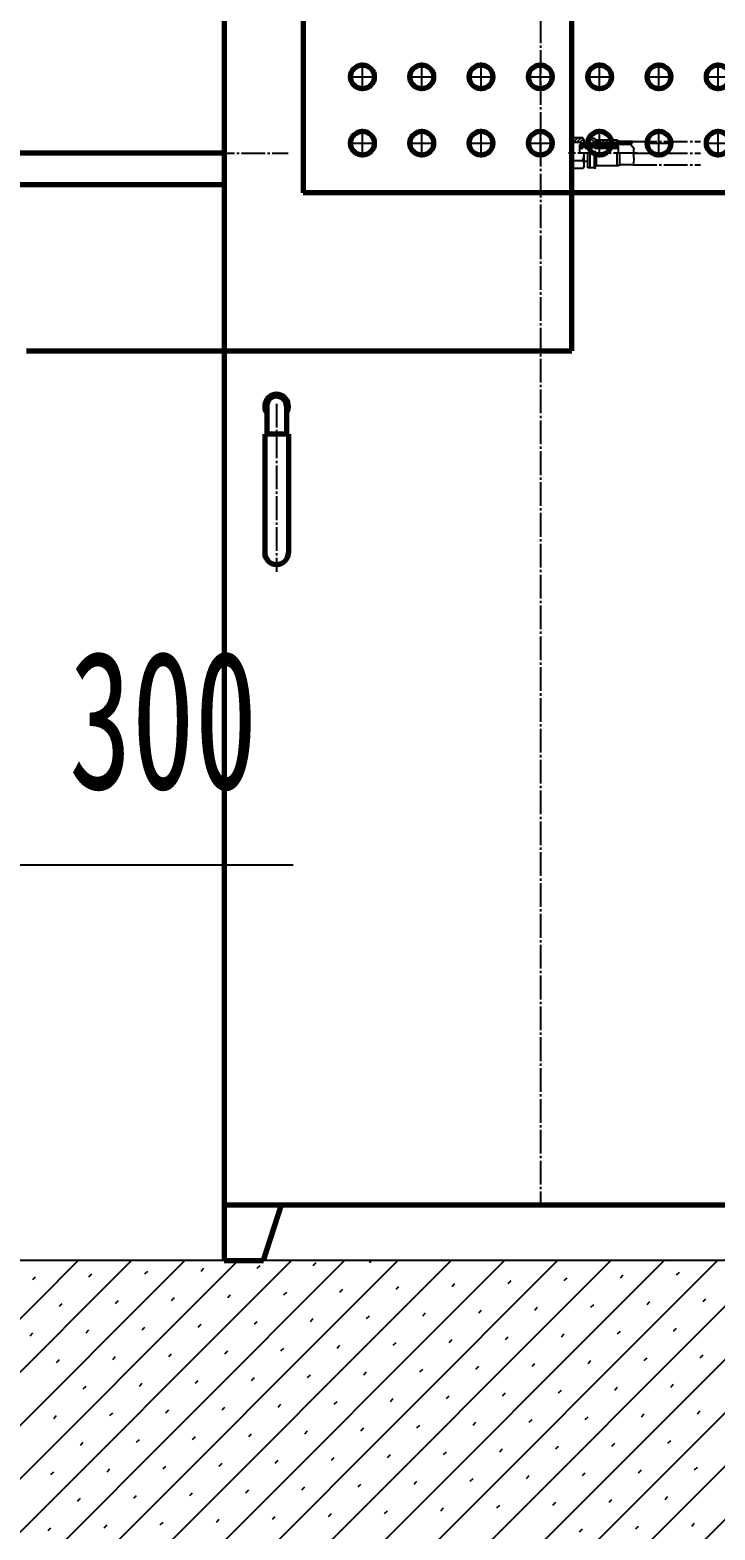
# Model space of a CAD drawing. Header units: millimetres. Extents: x -14850 to 14850, y -10500 to 10500.
# Drawn here: x -28 to 838, y 636 to 2532 of the extents above; entities that cross this region are included whole.
import ezdxf

# ---------------------------------------------------------------- set-up
doc = ezdxf.new("R2010")
doc.units = ezdxf.units.MM
doc.linetypes.add('EB_DASHDOT', pattern=[39, 30, -3, 3, -3])
doc.linetypes.add('EB_DASHDOTDOT', pattern=[45, 30, -3, 3, -3, 3, -3])
for name, color, linetype, lineweight in [('CAXA0', 7, 'Continuous', 70), ('CAXA1', 1, 'EB_DASHDOT', 25), ('CAXA3', 7, 'Continuous', 25), ('CAXA4', 3, 'Continuous', 25), ('CAXA5', 4, 'Continuous', 25)]:
    doc.layers.add(name, color=color, linetype=linetype, lineweight=lineweight)
doc.styles.add('标准', font='', dxfattribs={"width": 0.667})
doc.styles.get('标准').set_extended_font_data('NSimSun')
doc.dimstyles.new('标准', dxfattribs={"dimscale": 50, "dimtxt": 3.5, "dimasz": 3, "dimexe": 2, "dimexo": 0, "dimtad": 1, "dimdec": 1, "dimzin": 12, "dimdsep": 46, "dimtxsty": '标准', "dimcen": 0, "dimdle": 4, "dimaunit": 1, "dimazin": 2, "dimtfac": 1, "dimtdec": 3, "dimtmove": 0, "dimatfit": 3, "dimfxl": 0, "dimtolj": 1, "dimtzin": 0, "dimarcsym": 0})

# ---------------------------------------------------------------- blocks, each defined once
blk = doc.blocks.new('*D476')
at = {"layer": 'CAXA4', "linetype": 'Continuous', "lineweight": 25}
for points in [[(-11382.4, -1944.8), (-11232.4, -1963.6), (-11232.4, -1926.1)], [(1747.7, -1944.8), (1597.7, -1963.6), (1597.7, -1926.1)]]:
    blk.add_hatch(color=0, dxfattribs=at).paths.add_polyline_path(points, flags=0)
at = {"layer": 'CAXA4', "color": 0, "linetype": 'Continuous', "lineweight": 25}
for p, q in [((-11382.4, 2336.7), (-11382.4, -2044.8)), ((1747.7, 1536.7), (1747.7, -2044.8)), ((-11382.4, -1944.8), (1747.7, -1944.8))]:
    blk.add_line(p, q, dxfattribs=at)
at = {"layer": 'CAXA4', "color": 0, "linetype": 'Continuous', "lineweight": 25, "insert": (-5052.2, -1673.8), "char_height": 175, "attachment_point": 1, "style": '标准'}
blk.add_mtext('\\fNSimSun|b0|i0|p34;13130', dxfattribs=at)
blk = doc.blocks.new('CAXBLOCK466')
at = {"layer": 'CAXA0', "color": 0, "linetype": 'Continuous', "lineweight": 25}
for p, q in [((-807.4, -66.5), (235.8, 976.7)), ((-807.4, 0.8), (168.5, 976.7)), ((-807.4, 68.2), (101.1, 976.7)), ((-807.4, 135.5), (33.7, 976.7)), ((-205, 468.5), (303.2, 976.7)), ((-137.7, 468.5), (370.5, 976.7)), ((-70.3, 468.5), (437.9, 976.7)), ((-3, 468.5), (505.2, 976.7)), ((64.4, 468.5), (572.6, 976.7)), ((131.7, 468.5), (639.9, 976.7)), ((199.1, 468.5), (707.3, 976.7)), ((259.5, 966.7), (263.1, 970.3)), ((266.4, 468.5), (774.6, 976.7)), ((330.5, 970.3), (334.1, 973.9)), ((333.8, 468.5), (842, 976.7)), ((401.1, 468.5), (909.3, 976.7)), ((401.4, 973.9), (404.2, 976.7)), ((468.5, 468.5), (976.7, 976.7)), ((535.8, 468.5), (1044, 976.7)), ((603.2, 468.5), (1111.4, 976.7)), ((670.5, 468.5), (1178.7, 976.7)), ((-24.2, 952.4), (-20.7, 955.9)), ((46.7, 955.9), (50.3, 959.5)), ((117.6, 959.5), (121.2, 963.1)), ((188.6, 963.1), (192.2, 966.7)), ((577, 947.4), (580.6, 951)), ((647.9, 951), (651.5, 954.6)), ((718.9, 954.6), (722.5, 958.2)), ((789.8, 958.2), (793.4, 961.8)), ((151.3, 925.9), (154.9, 929.5)), ((222.3, 929.5), (225.9, 933)), ((293.2, 933), (296.8, 936.6)), ((364.1, 936.6), (367.7, 940.2)), ((435.1, 940.2), (438.7, 943.8)), ((506, 943.8), (509.6, 947.4)), ((9.4, 918.7), (13, 922.3)), ((80.4, 922.3), (84, 925.9)), ((539.7, 910.1), (543.3, 913.7)), ((610.7, 913.7), (614.2, 917.3)), ((681.6, 917.3), (685.2, 920.9)), ((752.5, 920.9), (756.1, 924.5)), ((823.5, 924.5), (827.1, 928.1)), ((114, 888.6), (117.6, 892.2)), ((185, 892.2), (188.6, 895.8)), ((255.9, 895.8), (259.5, 899.4)), ((326.9, 899.4), (330.5, 903)), ((397.8, 903), (401.4, 906.6)), ((468.8, 906.6), (472.4, 910.1)), ((-27.8, 881.4), (-24.2, 885)), ((43.1, 885), (46.7, 888.6)), ((431.5, 869.3), (435.1, 872.9)), ((502.4, 872.9), (506, 876.5)), ((573.4, 876.5), (577, 880.1)), ((644.3, 880.1), (647.9, 883.7)), ((715.3, 883.7), (718.9, 887.2)), ((786.2, 887.2), (789.8, 890.8)), ((76.8, 851.3), (80.4, 854.9)), ((147.7, 854.9), (151.3, 858.5)), ((218.7, 858.5), (222.3, 862.1)), ((289.6, 862.1), (293.2, 865.7)), ((360.6, 865.7), (364.1, 869.3)), ((749, 850), (752.5, 853.6)), ((819.9, 853.6), (823.5, 857.2)), ((5.8, 847.7), (9.4, 851.3)), ((394.2, 832), (397.8, 835.6)), ((465.2, 835.6), (468.8, 839.2)), ((536.1, 839.2), (539.7, 842.8)), ((607.1, 842.8), (610.7, 846.4)), ((678, 846.4), (681.6, 850)), ((39.5, 814.1), (43.1, 817.7)), ((110.5, 817.7), (114, 821.2)), ((181.4, 821.2), (185, 824.8)), ((252.3, 824.8), (255.9, 828.4)), ((323.3, 828.4), (326.9, 832)), ((711.7, 812.7), (715.3, 816.3)), ((782.6, 816.3), (786.2, 819.9)), ((357, 794.8), (360.6, 798.3)), ((427.9, 798.3), (431.5, 801.9)), ((498.9, 801.9), (502.4, 805.5)), ((569.8, 805.5), (573.4, 809.1)), ((640.7, 809.1), (644.3, 812.7)), ((2.2, 776.8), (5.8, 780.4)), ((73.2, 780.4), (76.8, 784)), ((144.1, 784), (147.7, 787.6)), ((215.1, 787.6), (218.7, 791.2)), ((286, 791.2), (289.6, 794.8)), ((674.4, 775.4), (678, 779)), ((745.4, 779), (749, 782.6)), ((816.3, 782.6), (819.9, 786.2)), ((319.7, 757.5), (323.3, 761.1)), ((390.6, 761.1), (394.2, 764.7)), ((461.6, 764.7), (465.2, 768.3)), ((532.5, 768.3), (536.1, 771.9)), ((603.5, 771.9), (607.1, 775.4)), ((35.9, 743.1), (39.5, 746.7)), ((106.9, 746.7), (110.5, 750.3)), ((177.8, 750.3), (181.4, 753.9)), ((248.8, 753.9), (252.3, 757.5)), ((637.1, 738.2), (640.7, 741.8)), ((708.1, 741.8), (711.7, 745.4)), ((779, 745.4), (782.6, 749)), ((282.4, 720.2), (286, 723.8)), ((353.4, 723.8), (357, 727.4)), ((424.3, 727.4), (427.9, 731)), ((495.3, 731), (498.9, 734.6)), ((566.2, 734.6), (569.8, 738.2)), ((-1.3, 705.8), (2.2, 709.4)), ((69.6, 709.4), (73.2, 713)), ((140.5, 713), (144.1, 716.6)), ((211.5, 716.6), (215.1, 720.2)), ((599.9, 700.9), (603.5, 704.5)), ((670.8, 704.5), (674.4, 708.1)), ((741.8, 708.1), (745.4, 711.7)), ((812.7, 711.7), (816.3, 715.3)), ((174.2, 679.4), (177.8, 682.9)), ((245.2, 682.9), (248.8, 686.5)), ((316.1, 686.5), (319.7, 690.1)), ((387, 690.1), (390.6, 693.7)), ((458, 693.7), (461.6, 697.3)), ((528.9, 697.3), (532.5, 700.9)), ((32.3, 672.2), (35.9, 675.8)), ((103.3, 675.8), (106.9, 679.4)), ((562.6, 663.6), (566.2, 667.2)), ((633.6, 667.2), (637.1, 670.8)), ((704.5, 670.8), (708.1, 674.4)), ((775.4, 674.4), (779, 678)), ((136.9, 642.1), (140.5, 645.7)), ((207.9, 645.7), (211.5, 649.3)), ((278.8, 649.3), (282.4, 652.9)), ((349.8, 652.9), (353.4, 656.5)), ((420.7, 656.5), (424.3, 660)), ((491.7, 660), (495.3, 663.6)), ((-4.9, 634.9), (-1.3, 638.5)), ((66, 638.5), (69.6, 642.1)), ((667.2, 633.6), (670.8, 637.1)), ((738.2, 637.1), (741.8, 640.7)), ((809.1, 640.7), (812.7, 644.3))]:
    blk.add_line(p, q, dxfattribs=at)
blk = doc.blocks.new('CAXBLOCK804')
at = {"layer": 'CAXA0', "color": 0, "linetype": 'Continuous', "lineweight": 25}
for p, q in [((683.7, 2388), (677.7, 2394)), ((685.5, 2390.5), (680.6, 2395.3)), ((689.7, 2390.5), (684.8, 2395.3)), ((694.8, 2389.6), (691.5, 2392.9)), ((698.8, 2389.8), (695.8, 2392.9)), ((702.9, 2390), (700, 2392.9)), ((707.5, 2389.6), (704.2, 2392.9)), ((711.7, 2389.6), (708.5, 2392.9)), ((716, 2389.6), (712.7, 2392.9)), ((720.2, 2389.6), (718.6, 2391.3)), ((724.5, 2389.6), (722.8, 2391.3)), ((728.7, 2389.6), (727.1, 2391.3)), ((733, 2389.6), (731.3, 2391.3)), ((679.4, 2388), (677.7, 2389.7))]:
    blk.add_line(p, q, dxfattribs=at)
blk = doc.blocks.new('CAXBLOCK805')
at = {"layer": 'CAXA0', "color": 0, "linetype": 'Continuous', "lineweight": 25}
for p, q in [((685.6, 2387.5), (685.4, 2387.7)), ((687, 2387.5), (686.5, 2388)), ((688.4, 2387.5), (687.9, 2388)), ((689.9, 2387.5), (689.3, 2388)), ((691.3, 2387.5), (690.7, 2388)), ((692.7, 2387.5), (692.2, 2388)), ((694.6, 2387), (693.6, 2388)), ((695.5, 2387.5), (695, 2388)), ((696.9, 2387.5), (696.4, 2388)), ((698.3, 2387.5), (697.8, 2388)), ((700.5, 2386.7), (699.2, 2388)), ((701.3, 2387.3), (700.6, 2388)), ((702.6, 2387.5), (702, 2388)), ((704, 2387.5), (703.5, 2388)), ((705.4, 2387.5), (704.9, 2388)), ((707.2, 2387.1), (706.3, 2388)), ((708.3, 2387.5), (707.7, 2388)), ((709.7, 2387.5), (709.1, 2388)), ((711.1, 2387.5), (710.5, 2388)), ((712.5, 2387.4), (711.9, 2388)), ((713.9, 2387.4), (713.4, 2388)), ((715.4, 2387.4), (714.8, 2388)), ((716.8, 2387.4), (716.2, 2388)), ((718.2, 2387.4), (717.6, 2388)), ((719.6, 2387.4), (719, 2388)), ((721, 2387.4), (720.4, 2388)), ((722.5, 2387.4), (721.8, 2388)), ((723.9, 2387.4), (723.3, 2388)), ((725.3, 2387.4), (724.7, 2388)), ((726.7, 2387.4), (726.1, 2388)), ((728.1, 2387.4), (727.5, 2388)), ((729.6, 2387.4), (728.9, 2388)), ((731, 2387.4), (730.3, 2388)), ((732.1, 2387.7), (731.7, 2388))]:
    blk.add_line(p, q, dxfattribs=at)
blk = doc.blocks.new('CAXBLOCK806')
at = {"layer": 'CAXA0', "color": 0, "linetype": 'Continuous', "lineweight": 25}
for p, q in [((686.2, 2387.5), (686.7, 2388)), ((687.6, 2387.5), (688.1, 2388)), ((689, 2387.5), (689.5, 2388)), ((690.4, 2387.5), (691, 2388)), ((691.8, 2387.5), (692.4, 2388)), ((693, 2387.3), (693.8, 2388)), ((693.8, 2386.7), (695.2, 2388)), ((696.1, 2387.5), (696.6, 2388)), ((697.5, 2387.5), (698, 2388)), ((698.9, 2387.5), (699.4, 2388)), ((699.9, 2387), (700.9, 2388)), ((701.7, 2387.5), (702.3, 2388)), ((703.1, 2387.5), (703.7, 2388)), ((704.6, 2387.5), (705.1, 2388)), ((705.8, 2387.3), (706.5, 2388)), ((706.6, 2386.7), (707.9, 2388)), ((708.8, 2387.5), (709.3, 2388)), ((710.2, 2387.5), (710.7, 2388)), ((711.6, 2387.4), (712.2, 2388)), ((713, 2387.4), (713.6, 2388)), ((714.4, 2387.4), (715, 2388)), ((715.8, 2387.4), (716.4, 2388)), ((717.2, 2387.4), (717.8, 2388)), ((718.6, 2387.4), (719.2, 2388)), ((720.1, 2387.4), (720.6, 2388)), ((721.5, 2387.4), (722.1, 2388)), ((722.9, 2387.4), (723.5, 2388)), ((724.3, 2387.4), (724.9, 2388)), ((725.7, 2387.4), (726.3, 2388)), ((727.1, 2387.4), (727.7, 2388)), ((728.5, 2387.4), (729.1, 2388)), ((729.9, 2387.4), (730.5, 2388)), ((731.3, 2387.4), (732, 2388))]:
    blk.add_line(p, q, dxfattribs=at)
blk = doc.blocks.new('CAXBLOCK807')
at = {"layer": 'CAXA0', "color": 0, "linetype": 'Continuous', "lineweight": 25}
for p, q in [((697, 2388.8), (696, 2389.8)), ((698.4, 2388.8), (697.1, 2390.1)), ((699.8, 2388.8), (698.8, 2389.8)), ((704.1, 2388.8), (702.9, 2390)), ((705.5, 2388.8), (704.1, 2390.2)), ((685.7, 2388.8), (685.5, 2389)), ((687.1, 2388.8), (686.3, 2389.6)), ((688.5, 2388.8), (687.7, 2389.6)), ((689.9, 2388.8), (689.1, 2389.6)), ((691.3, 2388.8), (690.5, 2389.6)), ((692.8, 2388.8), (691.9, 2389.6)), ((694.2, 2388.8), (693.4, 2389.6)), ((695.6, 2388.8), (694.8, 2389.6)), ((701.2, 2388.8), (700.4, 2389.6)), ((702.7, 2388.8), (701.8, 2389.7)), ((706.9, 2388.8), (706.1, 2389.6)), ((708.3, 2388.8), (707.5, 2389.6)), ((709.7, 2388.8), (708.9, 2389.6)), ((711.1, 2388.8), (710.3, 2389.6)), ((712.6, 2388.8), (711.7, 2389.6)), ((714, 2388.8), (713.2, 2389.6)), ((715.4, 2388.8), (714.6, 2389.6)), ((716.8, 2388.8), (716, 2389.6)), ((718.2, 2388.8), (717.4, 2389.6)), ((719.6, 2388.8), (718.8, 2389.6)), ((721, 2388.8), (720.2, 2389.6)), ((722.5, 2388.8), (721.6, 2389.6)), ((723.9, 2388.8), (723.1, 2389.6)), ((725.3, 2388.8), (724.5, 2389.6)), ((726.7, 2388.8), (725.9, 2389.6)), ((728.1, 2388.8), (727.3, 2389.6)), ((729.5, 2388.8), (728.7, 2389.6)), ((730.9, 2388.8), (730.1, 2389.6)), ((732.4, 2388.8), (731.5, 2389.6)), ((733.3, 2389.3), (733, 2389.6))]:
    blk.add_line(p, q, dxfattribs=at)
blk = doc.blocks.new('CAXBLOCK808')
at = {"layer": 'CAXA0', "color": 0, "linetype": 'Continuous', "lineweight": 25}
for p, q in [((696, 2388.8), (697.4, 2390.2)), ((697.4, 2388.8), (698.5, 2389.9)), ((701.7, 2388.8), (702.8, 2390)), ((703.1, 2388.8), (704.4, 2390.1)), ((686.1, 2388.8), (686.9, 2389.6)), ((687.5, 2388.8), (688.3, 2389.6)), ((688.9, 2388.8), (689.7, 2389.6)), ((690.3, 2388.8), (691.2, 2389.6)), ((691.8, 2388.8), (692.6, 2389.6)), ((693.2, 2388.8), (694, 2389.6)), ((694.6, 2388.8), (695.4, 2389.6)), ((698.8, 2388.8), (699.6, 2389.6)), ((700.2, 2388.8), (701.1, 2389.6)), ((704.5, 2388.8), (705.3, 2389.7)), ((705.9, 2388.8), (706.7, 2389.6)), ((707.3, 2388.8), (708.1, 2389.6)), ((708.7, 2388.8), (709.5, 2389.6)), ((710.1, 2388.8), (711, 2389.6)), ((711.6, 2388.8), (712.4, 2389.6)), ((713, 2388.8), (713.8, 2389.6)), ((714.4, 2388.8), (715.2, 2389.6)), ((715.8, 2388.8), (716.6, 2389.6)), ((717.2, 2388.8), (718, 2389.6)), ((718.6, 2388.8), (719.4, 2389.6)), ((720, 2388.8), (720.9, 2389.6)), ((721.5, 2388.8), (722.3, 2389.6)), ((722.9, 2388.8), (723.7, 2389.6)), ((724.3, 2388.8), (725.1, 2389.6)), ((725.7, 2388.8), (726.5, 2389.6)), ((727.1, 2388.8), (727.9, 2389.6)), ((728.5, 2388.8), (729.3, 2389.6)), ((729.9, 2388.8), (730.8, 2389.6)), ((731.4, 2388.8), (732.2, 2389.6)), ((732.8, 2388.8), (733.6, 2389.6))]:
    blk.add_line(p, q, dxfattribs=at)
blk = doc.blocks.new('CAXBLOCK809')
at = {"layer": 'CAXA0', "color": 0, "linetype": 'Continuous', "lineweight": 25}
for p, q in [((672.3, 2382.4), (667.3, 2387.4)), ((669.5, 2382.4), (667.3, 2384.5)), ((670, 2387.6), (669.8, 2387.7)), ((675.1, 2382.4), (670.3, 2387.2)), ((677.9, 2382.4), (673.1, 2387.2)), ((680.8, 2382.4), (675.9, 2387.2)), ((683.6, 2382.4), (678.5, 2387.5)), ((686.4, 2382.4), (681.4, 2387.5)), ((689.3, 2382.4), (684.2, 2387.5)), ((692.1, 2382.4), (687, 2387.5)), ((694.9, 2382.4), (689.9, 2387.5)), ((697.7, 2382.4), (692.7, 2387.5)), ((700.6, 2382.4), (695.5, 2387.5)), ((703.4, 2382.4), (698.3, 2387.5)), ((706.2, 2382.4), (701.3, 2387.3)), ((709.1, 2382.4), (704, 2387.5)), ((711.9, 2382.4), (707.2, 2387.1)), ((714.7, 2382.4), (709.7, 2387.5)), ((716.4, 2383.6), (712.5, 2387.4))]:
    blk.add_line(p, q, dxfattribs=at)
blk = doc.blocks.new('CAXBLOCK810')
at = {"layer": 'CAXA0', "color": 0, "linetype": 'Continuous', "lineweight": 25}
for p, q in [((677.7, 2387.5), (678.2, 2388)), ((681.9, 2387.5), (682.5, 2388))]:
    blk.add_line(p, q, dxfattribs=at)
blk = doc.blocks.new('CAXBLOCK811')
at = {"layer": 'CAXA0', "color": 0, "linetype": 'Continuous', "lineweight": 25}
for p, q in [((657.6, 2392.9), (660.7, 2395.9)), ((658.9, 2389.9), (664.9, 2395.9)), ((663.1, 2389.9), (669.2, 2395.9)), ((667.3, 2389.9), (672.1, 2394.6)), ((670, 2388.2), (673.1, 2391.3))]:
    blk.add_line(p, q, dxfattribs=at)
blk = doc.blocks.new('CAXBLOCK803', base_point=(667.3, 2376.6))
at = {"layer": 'CAXA0', "linetype": 'EB_DASHDOTDOT', "lineweight": 25}
for p, q in [((657.6, 2393.1), (659.3, 2395.9)), ((657.6, 2360.2), (657.6, 2393.1)), ((659.2, 2388.8), (657.6, 2390.8)), ((669.2, 2389.9), (658.1, 2389.9)), ((671.4, 2395.9), (659.3, 2395.9)), ((669.2, 2389.9), (670, 2388.5)), ((669.2, 2389.9), (669.2, 2387.7)), ((673.1, 2393.1), (671.4, 2395.9)), ((673.1, 2387.2), (673.1, 2393.1)), ((677.7, 2387.4), (677.7, 2395.3)), ((686.2, 2395.3), (677.7, 2395.3)), ((692.2, 2390.5), (685.4, 2390.5)), ((685.4, 2387.5), (685.4, 2390.5)), ((688.5, 2392.9), (686.2, 2395.3)), ((714.8, 2392.9), (688.5, 2392.9)), ((692.2, 2389.6), (692.2, 2390.5)), ((697.7, 2390.3), (695.4, 2389.6)), ((699.3, 2389.6), (697.7, 2390.3)), ((703.9, 2390.3), (701.6, 2389.6)), ((705.5, 2389.6), (703.9, 2390.3)), ((714.8, 2392.9), (717.9, 2391.3)), ((734.9, 2391.3), (717.9, 2391.3)), ((734.9, 2391.3), (731.8, 2387.4)), ((659.2, 2388.8), (659.2, 2376.6)), ((670, 2387.7), (667.3, 2387.7)), ((716.4, 2382.4), (667.3, 2382.4)), ((670, 2387.2), (670, 2388.5)), ((677.7, 2387.2), (670, 2387.2)), ((673.1, 2360.2), (673.1, 2376.6)), ((732.4, 2388), (677.7, 2388)), ((685.4, 2387.5), (677.7, 2387.5)), ((677.7, 2387.5), (677.7, 2387.2)), ((677.7, 2357.9), (677.7, 2376.6)), ((685.4, 2388.8), (686.2, 2389.6)), ((733, 2388.8), (685.4, 2388.8)), ((692.8, 2387.5), (685.4, 2387.5)), ((692.2, 2389.6), (686.2, 2389.6)), ((686.2, 2357.9), (686.2, 2376.6)), ((688.5, 2360.4), (688.5, 2376.6)), ((695.4, 2389.6), (692.2, 2389.6)), ((693.9, 2386.6), (692.8, 2387.5)), ((695.4, 2387.5), (693.9, 2386.6)), ((699.3, 2387.5), (695.4, 2387.5)), ((701.6, 2389.6), (699.3, 2389.6)), ((700.4, 2386.6), (699.3, 2387.5)), ((701.6, 2387.5), (700.4, 2386.6)), ((705.5, 2387.5), (701.6, 2387.5)), ((733.7, 2389.6), (705.5, 2389.6)), ((706.7, 2386.6), (705.5, 2387.5)), ((707.8, 2387.5), (706.7, 2386.6)), ((731.8, 2387.4), (707.8, 2387.5)), ((716.4, 2385.7), (713.3, 2387.5)), ((714.8, 2360.4), (714.8, 2376.6)), ((716.4, 2376.6), (716.4, 2385.7)), ((717.9, 2362), (717.9, 2376.6)), ((731.8, 2387.4), (735.8, 2383.1)), ((735.8, 2383.1), (734.9, 2376.6)), ((734.9, 2376.6), (735.8, 2368.5)), ((657.6, 2360.2), (659.3, 2357.3)), ((671.4, 2367), (659.3, 2367)), ((671.4, 2357.3), (659.3, 2357.3)), ((673.1, 2360.2), (671.4, 2357.3)), ((677.7, 2366), (673.1, 2366)), ((686.2, 2357.9), (677.7, 2357.9)), ((688.5, 2360.4), (686.2, 2357.9)), ((714.8, 2360.4), (688.5, 2360.4)), ((714.8, 2360.4), (717.9, 2362)), ((734.9, 2362), (717.9, 2362)), ((735.8, 2368.5), (734.9, 2362))]:
    blk.add_line(p, q, dxfattribs=at)
for centre, radius, start, end in [((686.6, 2376.6), 28.9, 180, 199.4712), ((644.1, 2376.6), 28.9, 340.5288, 360), ((665.5, 2362.2), 7.85, 142.1211, 217.8789), ((665.2, 2362.2), 7.85, 322.1211, 37.8789)]:
    blk.add_arc(centre, radius, start, end, dxfattribs=at)
at = {"layer": 'CAXA1', "linetype": 'EB_DASHDOTDOT', "lineweight": 25}
for p, q in [((740.1, 2376.6), (652.2, 2376.6)), ((686.9, 2356.9), (686.9, 2379.6))]:
    blk.add_line(p, q, dxfattribs=at)
at = {"layer": 'CAXA1', "color": 7, "linetype": 'EB_DASHDOTDOT', "lineweight": 25}
blk.add_line((667.3, 2376.6), (667.3, 2387.7), dxfattribs=at)
at = {"layer": 'CAXA5'}
for name in ['CAXBLOCK811', 'CAXBLOCK809']:
    blk.add_blockref(name, (0, 0), dxfattribs=at)
at = {"layer": 'CAXA5', "linetype": 'EB_DASHDOTDOT', "lineweight": 25}
for name in ['CAXBLOCK804', 'CAXBLOCK807', 'CAXBLOCK808', 'CAXBLOCK810', 'CAXBLOCK805', 'CAXBLOCK806']:
    blk.add_blockref(name, (0, 0), dxfattribs=at)
blk = doc.blocks.new('CAXBLOCK815', base_point=(945.2, 1046.7))
at = {"layer": 'CAXA0'}
for p, q in [((1017.6, 2776.7), (217.6, 2776.7)), ((217.6, 2776.7), (217.6, 976.7)), ((1017.6, 976.7), (1017.6, 2776.7)), ((317.6, 2726.7), (317.6, 2326.7)), ((917.6, 2726.7), (317.6, 2726.7)), ((917.6, 2726.7), (917.6, 2326.7)), ((526.3, 2676.7), (526.3, 2556.7)), ((709, 2676.7), (526.3, 2676.7)), ((709, 2676.7), (709, 2556.7)), ((709, 2556.7), (526.3, 2556.7)), ((917.6, 2326.7), (317.6, 2326.7)), ((271.5, 2056.8), (271.5, 2021.5)), ((296.5, 2056.8), (296.5, 2021.5)), ((299, 2021.5), (269, 2021.5)), ((269, 2021.5), (269, 1871.5)), ((299, 2021.5), (299, 1871.5)), ((217.6, 1046.7), (1017.6, 1046.7)), ((267.6, 976.7), (290.1, 1046.7)), ((967.6, 976.7), (945.2, 1046.7)), ((217.6, 976.7), (267.6, 976.7)), ((1017.6, 976.7), (967.6, 976.7)), ((967.6, 976.7), (1017.6, 976.7))]:
    blk.add_line(p, q, dxfattribs=at)
for centre in [(392.6, 2473.1), (467.6, 2473.1), (542.6, 2473.1), (617.6, 2473.1), (692.6, 2473.1), (767.6, 2473.1), (842.6, 2473.1), (392.6, 2389.3), (467.6, 2389.3), (542.6, 2389.3), (617.6, 2389.3), (692.6, 2389.3), (767.6, 2389.3), (842.6, 2389.3)]:
    blk.add_circle(centre, 15, dxfattribs=at)
for centre, radius, start, end in [((284, 2056.8), 15, 326.4427, 213.5573), ((284, 2056.8), 12.5, 0, 180), ((284, 1871.5), 15, 180, 0)]:
    blk.add_arc(centre, radius, start, end, dxfattribs=at)
at = {"layer": 'CAXA1', "linetype": 'EB_DASHDOT', "lineweight": 25}
for p, q in [((617.6, 2779.7), (617.6, 1046.7)), ((712, 2616.7), (523.3, 2616.7)), ((392.6, 2455.1), (392.6, 2491.1)), ((467.6, 2455.1), (467.6, 2491.1)), ((542.6, 2455.1), (542.6, 2491.1)), ((617.6, 2455.1), (617.6, 2491.1)), ((692.6, 2455.1), (692.6, 2491.1)), ((767.6, 2455.1), (767.6, 2491.1)), ((842.6, 2455.1), (842.6, 2491.1)), ((374.6, 2473.1), (410.6, 2473.1)), ((449.6, 2473.1), (485.6, 2473.1)), ((524.6, 2473.1), (560.6, 2473.1)), ((599.6, 2473.1), (635.6, 2473.1)), ((674.6, 2473.1), (710.6, 2473.1)), ((749.6, 2473.1), (785.6, 2473.1)), ((824.6, 2473.1), (860.6, 2473.1)), ((392.6, 2371.3), (392.6, 2407.3)), ((467.6, 2371.3), (467.6, 2407.3)), ((542.6, 2371.3), (542.6, 2407.3)), ((617.6, 2371.3), (617.6, 2407.3)), ((692.6, 2371.3), (692.6, 2407.3)), ((767.6, 2371.3), (767.6, 2407.3)), ((842.6, 2371.3), (842.6, 2407.3)), ((374.6, 2389.3), (410.6, 2389.3)), ((449.6, 2389.3), (485.6, 2389.3)), ((524.6, 2389.3), (560.6, 2389.3)), ((599.6, 2389.3), (635.6, 2389.3)), ((674.6, 2389.3), (710.6, 2389.3)), ((749.6, 2389.3), (785.6, 2389.3)), ((824.6, 2389.3), (860.6, 2389.3)), ((284, 2059.8), (284, 1847.2))]:
    blk.add_line(p, q, dxfattribs=at)
blk = doc.blocks.new('*D875')
at = {"layer": 'CAXA4', "linetype": 'Continuous', "lineweight": 25}
for points in [[(-507.4, 1476.7), (-657.4, 1457.9), (-657.4, 1495.4)], [(-207.4, 1476.7), (-57.4, 1457.9), (-57.4, 1495.4)]]:
    blk.add_hatch(color=0, dxfattribs=at).paths.add_polyline_path(points, flags=0)
at = {"layer": 'CAXA4', "color": 0, "linetype": 'Continuous', "lineweight": 25}
for p, q in [((-207.4, 1919.7), (-207.4, 1376.7)), ((-507.4, 1866.7), (-507.4, 1376.7)), ((-707.4, 1476.7), (305.1, 1476.7))]:
    blk.add_line(p, q, dxfattribs=at)
at = {"layer": 'CAXA4', "color": 0, "linetype": 'Continuous', "lineweight": 25, "insert": (21.5, 1747.7), "char_height": 175, "attachment_point": 1, "style": '标准'}
blk.add_mtext('\\fNSimSun|b0|i0|p34;300', dxfattribs=at)

msp = doc.modelspace()

# ---------------------------------------------------------------- linework, layer by layer
at = {"layer": 'CAXA0'}
for p, q in [((217.62, 3016.63), (217.62, 2336.63)), ((657.62, 2126.63), (657.62, 2626.63)), ((217.62, 2376.63), (-702.38, 2376.63)), ((217.62, 2336.63), (-282.38, 2336.63)), ((-32.38, 2126.63), (657.62, 2126.63))]:
    msp.add_line(p, q, dxfattribs=at)
at = {"layer": 'CAXA0', "linetype": 'EB_DASHDOTDOT', "lineweight": 25}
msp.add_line((680.62, 2357.94), (680.62, 2376.63), dxfattribs=at)
at = {"layer": 'CAXA1', "linetype": 'EB_DASHDOT', "lineweight": 25}
for p, q in [((734.91, 2391.26), (820.12, 2391.26)), ((-735.38, 2376.67), (298.62, 2376.67)), ((734.91, 2376.63), (820.12, 2376.63)), ((734.91, 2362.01), (820.12, 2362.01))]:
    msp.add_line(p, q, dxfattribs=at)
at = {"layer": 'CAXA3', "color": 5, "linetype": 'EB_DASHDOTDOT', "lineweight": 25}
for p in [(2615.62, 976.67), (2657.62, 976.67)]:
    msp.add_line(p, (-13382.38, 976.67), dxfattribs=at)
at = {"layer": 'CAXA3', "color": 2}
msp.add_line((1862.87, 976.67), (-122.71, 976.67), dxfattribs=at)

# ---------------------------------------------------------------- block references
at = {"layer": 'CAXA0'}
msp.add_blockref('CAXBLOCK815', (945.21, 1046.67), dxfattribs=at)
at = {"layer": 'CAXA1'}
msp.add_blockref('CAXBLOCK803', (667.34, 2376.63), dxfattribs=at)
at = {"layer": 'CAXA5'}
msp.add_blockref('CAXBLOCK466', (0, 0), dxfattribs=at)

# ---------------------------------------------------------------- dimensions: what is measured, and where the dimension line sits
at = {"layer": 'CAXA4', "linetype": 'Continuous', "lineweight": 70}
for base, p1, p2, text, picture, middle in [((-4817.35, -1944.84), (-11382.38, 2336.67), (1747.67, 1536.67), '\\fNSimSun;13130', '*D476', (-4817.35, -1793.72)), ((158.91, 1476.67), (-507.38, 1866.67), (-207.38, 1919.66), '\\fNSimSun;300', '*D875', (158.91, 1627.8))]:
    dim = msp.add_linear_dim(base=base, p1=p1, p2=p2, text=text, dimstyle='标准', dxfattribs=at)
    dim.commit()
    dim.dimension.update_dxf_attribs({"geometry": picture, "text_midpoint": middle})

doc.saveas('drawing.dxf')
